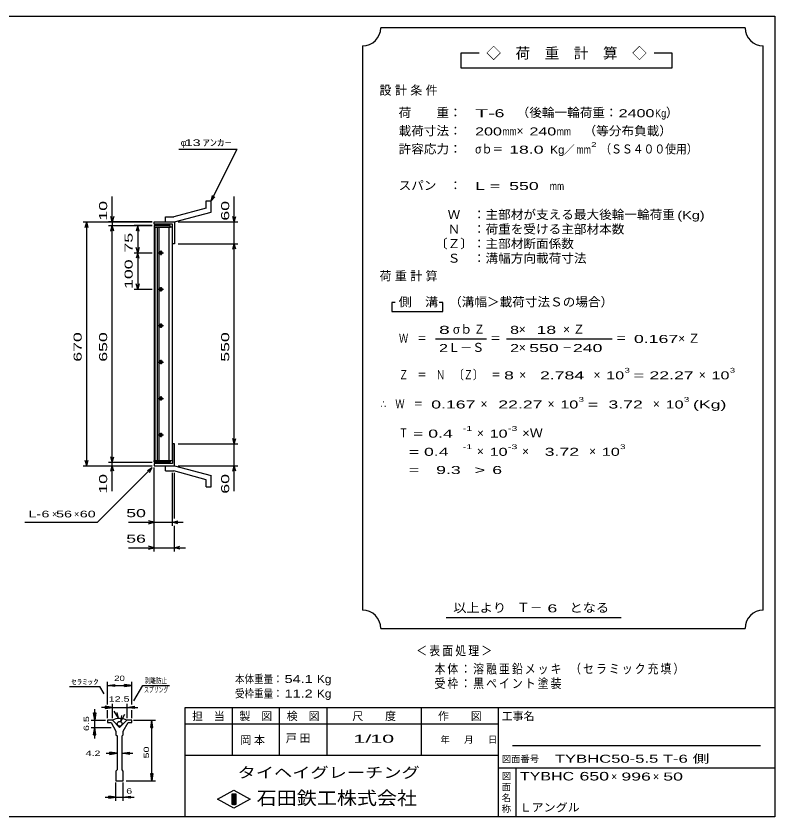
# Model space of a CAD drawing. Units: millimetres, scale not verified. Extents: x -1820 to 1724, y -1285 to 1059.
# Drawn here: x -359 to 1724, y -1141 to 1059 of the extents above; entities that cross this region are included whole.
import ezdxf
from ezdxf.enums import TextEntityAlignment as Align

# ---------------------------------------------------------------- set-up
doc = ezdxf.new("R2010")
doc.units = ezdxf.units.MM
doc.header["$LTSCALE"] = 10
for name, color, linetype, lineweight in [('0_2', 150, 'Continuous', 25), ('16', 3, 'Continuous', 25), ('19', 6, 'Continuous', 25), ('22', 2, 'Continuous', 25), ('32', 4, 'Continuous', 25)]:
    doc.layers.add(name, color=color, linetype=linetype, lineweight=lineweight)
doc.styles.add('ベクトル', font='')
doc.styles.get('ベクトル').set_extended_font_data('ベクトル')

msp = doc.modelspace()

# ---------------------------------------------------------------- linework, layer by layer
at = {"layer": '0_2'}
for p, q in [((-1736, 1059), (1724, 1059)), ((1724, 1059), (1724, -1141)), ((1724, -841), (104, -841)), ((104, -841), (104, -1141)), ((234, -841), (234, -971)), ((364, -971), (364, -841)), ((494, -841), (494, -971)), ((754, -971), (754, -841)), ((964, -841), (964, -1141)), ((964, -886), (104, -886)), ((1684, -946), (1004, -946)), ((104, -971), (964, -971)), ((964, -1006), (1724, -1006)), ((1014, -1141), (1014, -1006)), ((194, -1092), (239, -1067)), ((234, -1077), (244, -1077)), ((234, -1107), (234, -1077)), ((234, -1077), (236, -1077)), ((236, -1077), (236, -1107)), ((238, -1107), (238, -1077)), ((238, -1077), (240, -1077)), ((239, -1067), (284, -1092)), ((240, -1077), (240, -1107)), ((242, -1107), (242, -1077)), ((242, -1077), (244, -1077)), ((244, -1077), (244, -1107)), ((244, -1077), (244, -1107)), ((239, -1117), (194, -1092)), ((284, -1092), (239, -1117)), ((244, -1107), (234, -1107)), ((236, -1107), (238, -1107)), ((240, -1107), (242, -1107)), ((1724, -1141), (-1736, -1141))]:
    msp.add_line(p, q, dxfattribs=at)
at = {"layer": '16'}
for p, q in [((64, 483.5), (20, 483.5)), ((20, 483.5), (20, 479)), ((20, 479), (64, 479)), ((20, 479), (20, -162)), ((70, 479), (20, 479)), ((22, 479), (22, -162)), ((29, -162), (29, 479)), ((33, 479), (33, -162)), ((61, -162), (61, 479)), ((64, 479), (64, 483.5)), ((70, -162), (70, 479)), ((30, 408.5), (46, 408.5)), ((40, 411.5), (36, 411.5)), ((36, 405.5), (40, 405.5)), ((38, 414.5), (38, 402.5)), ((30, 308.5), (46, 308.5)), ((40, 311.5), (36, 311.5)), ((38, 314.5), (38, 302.5)), ((36, 305.5), (40, 305.5)), ((30, 208.5), (46, 208.5)), ((40, 211.5), (36, 211.5)), ((36, 205.5), (40, 205.5)), ((38, 214.5), (38, 202.5)), ((40, 111.5), (36, 111.5)), ((38, 114.5), (38, 102.5)), ((30, 108.5), (46, 108.5)), ((36, 105.5), (40, 105.5)), ((30, 8.5), (46, 8.5)), ((40, 11.5), (36, 11.5)), ((36, 5.5), (40, 5.5)), ((38, 14.5), (38, 2.5)), ((38, -85.5), (38, -97.5)), ((30, -91.5), (46, -91.5)), ((40, -88.5), (36, -88.5)), ((36, -94.5), (40, -94.5)), ((20, -162), (64, -162)), ((20, -166.5), (20, -162)), ((20, -162), (70, -162)), ((64, -166.5), (20, -166.5)), ((64, -162), (64, -166.5))]:
    msp.add_line(p, q, dxfattribs=at)
for centre, radius, start, end in [((36, 408.5), 3, 90, 270), ((38, 408.5), 4, 46.6, 133.4), ((38, 408.5), 4, 226.6, 313.4), ((40, 408.5), 3, 270, 90), ((36, 308.5), 3, 90, 270), ((38, 308.5), 4, 46.6, 133.4), ((40, 308.5), 3, 270, 90), ((38, 308.5), 4, 226.6, 313.4), ((36, 208.5), 3, 90, 270), ((38, 208.5), 4, 46.6, 133.4), ((38, 208.5), 4, 226.6, 313.4), ((40, 208.5), 3, 270, 90), ((36, 108.5), 3, 90, 270), ((38, 108.5), 4, 46.6, 133.4), ((40, 108.5), 3, 270, 90), ((38, 108.5), 4, 226.6, 313.4), ((36, 8.5), 3, 90, 270), ((38, 8.5), 4, 46.6, 133.4), ((38, 8.5), 4, 226.6, 313.4), ((40, 8.5), 3, 270, 90), ((38, -91.5), 4, 46.6, 133.4), ((36, -91.5), 3, 90, 270), ((38, -91.5), 4, 226.6, 313.4), ((40, -91.5), 3, 270, 90)]:
    msp.add_arc(centre, radius, start, end, dxfattribs=at)
at = {"layer": '19'}
for p, q in [((163, 551.5), (177, 551.5)), ((163, 531.5), (163, 551.5)), ((177, 520.5), (177, 551.5)), ((163, 531.5), (74, 507.5)), ((51, 507.5), (74, 507.5)), ((51, 493.5), (51, 507.5)), ((76, 493.5), (177, 520.5)), ((20, 487.5), (20, 493.5)), ((20, 493.5), (75, 493.5)), ((70, 487.5), (20, 487.5)), ((51, 493.5), (76, 493.5)), ((70, 433.5), (70, 487.5)), ((75, 493.5), (76, 492.5)), ((76, 492.5), (76, 433.5)), ((76, 433.5), (70, 433.5)), ((76, -116.5), (70, -116.5)), ((70, -116.5), (70, -170.5)), ((76, -175.5), (76, -116.5)), ((20, -170.5), (20, -176.5)), ((70, -170.5), (20, -170.5)), ((75, -176.5), (76, -175.5)), ((20, -176.5), (75, -176.5)), ((51, -176.5), (76, -176.5)), ((51, -190.5), (51, -176.5)), ((51, -190.5), (74, -190.5)), ((163, -214.5), (74, -190.5)), ((76, -176.5), (177, -203.5)), ((163, -234.5), (163, -214.5)), ((177, -234.5), (177, -203.5)), ((163, -234.5), (177, -234.5))]:
    msp.add_line(p, q, dxfattribs=at)
at = {"layer": '22', "color": 4}
for p, q in [((1642, 1027), (642, 1027)), ((592, 977), (592, -573)), ((1692, -573), (1692, 977)), ((912, 957), (862, 957)), ((862, 957), (862, 917)), ((1442, 957), (1392, 957)), ((1442, 917), (1442, 957)), ((862, 917), (1442, 917)), ((88, 693.5), (248, 693.5)), ((177, 551.5), (248, 693.5)), ((-95, 493.5), (-95, 563.5)), ((177, 551.5), (180, 566.1)), ((177, 551.5), (187, 562.5)), ((240, 493.5), (240, 563.5)), ((-95, 493.5), (-99, 508.5)), ((-91, 508.5), (-95, 493.5)), ((240, 493.5), (236, 508.5)), ((240, 493.5), (244, 508.5)), ((-175, 493.5), (15, 493.5)), ((-169, 478.5), (-165, 493.5)), ((-161, 478.5), (-165, 493.5)), ((-165, -176.5), (-165, 493.5)), ((15, 493.5), (-105, 493.5)), ((-95, 493.5), (-95, 483.5)), ((86, 493.5), (250, 493.5)), ((240, 433.5), (240, 493.5)), ((-105, 483.5), (15, 483.5)), ((-99, 468.5), (-95, 483.5)), ((-91, 468.5), (-95, 483.5)), ((-95, -166.5), (-95, 483.5)), ((15, 483.5), (-35, 483.5)), ((-25, 483.5), (-29, 468.5)), ((-21, 468.5), (-25, 483.5)), ((-25, 483.5), (-25, 408.5)), ((-25, 408.5), (-29, 423.5)), ((-21, 423.5), (-25, 408.5)), ((86, 433.5), (250, 433.5)), ((236, 418.5), (240, 433.5)), ((244, 418.5), (240, 433.5)), ((240, -116.5), (240, 433.5)), ((-35, 408.5), (15, 408.5)), ((-25, 408.5), (-29, 393.5)), ((-21, 393.5), (-25, 408.5)), ((-25, 408.5), (-25, 308.5)), ((-35, 308.5), (15, 308.5)), ((-25, 308.5), (-29, 323.5)), ((-21, 323.5), (-25, 308.5)), ((682, 272), (672, 272)), ((672, 272), (672, 247)), ((812, 272), (802, 272)), ((812, 247), (812, 272)), ((672, 247), (812, 247)), ((792, 172), (932, 172)), ((987, 172), (1277, 172)), ((240, -116.5), (236, -101.5)), ((240, -116.5), (244, -101.5)), ((86, -116.5), (250, -116.5)), ((240, -176.5), (240, -116.5)), ((-95, -166.5), (-99, -151.5)), ((-95, -166.5), (-91, -151.5)), ((-165, -176.5), (-169, -161.5)), ((-165, -176.5), (-161, -161.5)), ((-105, -166.5), (15, -166.5)), ((-95, -176.5), (-95, -166.5)), ((-175, -176.5), (15, -176.5)), ((-135, -331.5), (15, -181.5)), ((-105, -176.5), (15, -176.5)), ((-99, -191.5), (-95, -176.5)), ((-91, -191.5), (-95, -176.5)), ((-95, -246.5), (-95, -176.5)), ((2, -189.5), (15, -181.5)), ((7, -194.5), (15, -181.5)), ((20, -341.5), (20, -181.5)), ((20, -411.5), (20, -181.5)), ((70, -341.5), (70, -195.5)), ((76, -321.5), (76, -195.5)), ((86, -176.5), (250, -176.5)), ((236, -191.5), (240, -176.5)), ((244, -191.5), (240, -176.5)), ((240, -246.5), (240, -176.5)), ((20, -331.5), (5, -327.5)), ((70, -331.5), (85, -327.5)), ((-335, -331.5), (-135, -331.5)), ((-50, -331.5), (20, -331.5)), ((5, -335.5), (20, -331.5)), ((20, -331.5), (70, -331.5)), ((85, -335.5), (70, -331.5)), ((70, -331.5), (100, -331.5)), ((76, -411.5), (76, -341.5)), ((-50, -401.5), (20, -401.5)), ((20, -401.5), (5, -397.5)), ((5, -405.5), (20, -401.5)), ((20, -401.5), (76, -401.5)), ((76, -401.5), (91, -397.5)), ((91, -405.5), (76, -401.5)), ((76, -401.5), (106, -401.5)), ((822, -593), (1302, -593)), ((642, -623), (1642, -623))]:
    msp.add_line(p, q, dxfattribs=at)
for centre, start, end in [((592, 1027), 270, 0), ((1692, 1027), 180, 270), ((592, -623), 0, 90), ((1692, -623), 90, 180)]:
    msp.add_arc(centre, 50, start, end, dxfattribs=at)
at = {"layer": '32'}
for p, q in [((-108, -832), (-108, -770)), ((-41.33, -832), (-41.33, -770)), ((-212.33, -783), (-129, -783)), ((-117.33, -803), (-129, -783)), ((-108, -780), (-88, -777)), ((-88, -783), (-108, -780)), ((-108, -780), (-41.33, -780)), ((-88, -783), (-88, -777)), ((-41.33, -780), (-61.33, -777)), ((-61.33, -783), (-61.33, -777)), ((-61.33, -783), (-41.33, -780)), ((-35.33, -821.67), (-11, -779.67)), ((-11, -779.67), (62.34, -779.67)), ((-94.67, -870), (-94.67, -830)), ((-54.67, -830), (-54.67, -870)), ((-143, -875), (-146, -855)), ((-146, -855), (-140, -855)), ((-143, -875), (-143, -845)), ((-140, -855), (-143, -875)), ((-94.67, -840), (-124.67, -840)), ((-94.67, -840), (-114.67, -837)), ((-114.67, -837), (-114.67, -843)), ((-114.67, -843), (-94.67, -840)), ((-108, -870), (-108, -848)), ((-94.67, -840), (-54.67, -840)), ((-78, -870), (-89.67, -850)), ((-78, -870), (-81.67, -854.33)), ((-54.67, -840), (-34.67, -837)), ((-34.67, -843), (-54.67, -840)), ((-54.67, -840), (-24.67, -840)), ((-41.33, -870), (-41.33, -848)), ((-34.67, -837), (-34.67, -843)), ((-153, -875), (-113, -875)), ((-143, -895), (-143, -875)), ((-108, -875), (-108, -881.67)), ((-94.67, -875), (-108, -875)), ((-74.67, -895), (-94.67, -875)), ((-54.67, -875), (-74.67, -895)), ((-71.33, -878.33), (-60, -858.33)), ((-71.33, -878.33), (-69, -862.33)), ((-41.33, -875), (-54.67, -875)), ((-41.33, -881.67), (-41.33, -875)), ((-36.33, -875), (23.67, -875)), ((10.67, -895), (13.67, -875)), ((16.67, -895), (13.67, -875)), ((13.67, -1041.67), (13.67, -875)), ((-153, -895), (-98, -895)), ((-146, -915), (-143, -895)), ((-140, -915), (-143, -895)), ((-143, -925), (-143, -895)), ((-108, -881.67), (-98, -881.67)), ((-98, -881.67), (-84.67, -905)), ((-64.67, -905), (-51.33, -881.67)), ((-51.33, -881.67), (-41.33, -881.67)), ((10.67, -895), (16.67, -895)), ((-146, -915), (-140, -915)), ((-84.67, -905), (-84.67, -915)), ((-84.67, -915), (-81.33, -918.33)), ((-81.33, -918.33), (-81.33, -1011.67)), ((-68, -918.33), (-64.67, -915)), ((-68, -1011.67), (-68, -918.33)), ((-64.67, -915), (-64.67, -905)), ((-111.33, -966.11), (-81.33, -966.11)), ((-81.33, -966.11), (-101.33, -963.11)), ((-101.33, -969.11), (-101.33, -963.11)), ((-101.33, -969.11), (-81.33, -966.11)), ((-68, -966.11), (-48, -963.11)), ((-48, -969.11), (-68, -966.11)), ((-68, -966.11), (-38, -966.11)), ((-48, -969.11), (-48, -963.11)), ((-81.33, -1011.67), (-84.67, -1015)), ((-64.67, -1015), (-68, -1011.67)), ((-84.67, -1015), (-84.67, -1041.67)), ((-64.67, -1041.67), (-64.67, -1015)), ((13.67, -1041.67), (10.67, -1021.67)), ((10.67, -1021.67), (16.67, -1021.67)), ((16.67, -1021.67), (13.67, -1041.67)), ((-84.67, -1041.67), (-64.67, -1041.67)), ((-84.67, -1096.67), (-84.67, -1046.67)), ((-64.67, -1096.67), (-64.67, -1046.67)), ((-56.33, -1041.67), (23.67, -1041.67)), ((-114.67, -1086.67), (-84.67, -1086.67)), ((-84.67, -1086.67), (-104.67, -1083.67)), ((-104.67, -1089.67), (-104.67, -1083.67)), ((-104.67, -1089.67), (-84.67, -1086.67)), ((-84.67, -1086.67), (-64.67, -1086.67)), ((-64.67, -1086.67), (-44.67, -1083.67)), ((-44.67, -1089.67), (-64.67, -1086.67)), ((-64.67, -1086.67), (-34.67, -1086.67)), ((-44.67, -1089.67), (-44.67, -1083.67))]:
    msp.add_line(p, q, dxfattribs=at)
msp.add_circle((-74.67, -885), 6.67, dxfattribs=at)
msp.add_arc((-75, -920.68), 50, 66, 113, dxfattribs=at)

# ---------------------------------------------------------------- texts
at = {"layer": '0_2', "style": 'ベクトル'}
for s, height, p in [('担\u3000当', 21.99, (124, -864)), ('製\u3000図', 21.99, (254, -864)), ('検\u3000図', 21.99, (384, -864)), ('尺\u3000\u3000度', 21.99, (564, -864)), ('作\u3000\u3000図', 21.99, (799, -864)), ('工事名', 21.99, (974, -864)), ('年', 18.33, (806, -928.5)), ('月', 18.33, (871, -928.5)), ('日', 18.33, (936, -928.5)), ('図面番号', 18.33, (974, -981.5)), ('図', 18.33, (974, -1028.5)), ('面', 18.33, (974, -1058.5)), ('名', 18.33, (974, -1088.5)), ('称', 18.33, (974, -1118.5))]:
    msp.add_text(s, height=height, dxfattribs=at).set_placement(p, align=Align.MIDDLE_LEFT)
at = {"layer": '0_2', "color": 222, "style": 'ベクトル'}
for s, height, width, p in [('タイヘイグレーチング', 29.33, 1.25, (249, -1019)), ('石田鉄工株式会社', 36.66, 1.1, (301.5, -1089))]:
    msp.add_text(s, height=height, dxfattribs=dict(at, width=width)).set_placement(p, align=Align.MIDDLE_LEFT)
at = {"layer": '22', "style": 'ベクトル'}
for s, height, p in [('◇\u3000荷\u3000重\u3000計\u3000算\u3000◇', 29.33, (932, 957)), ('）', 24.19, (1425, 793.5)), ('×', 24.19, (1015, 743.5)), ('φ', 18.33, (93, 711)), ('／', 21.99, (1144.5, 692)), ('σｂ', 24.19, (840, 198.5)), ('×', 24.19, (1021, 198.5)), ('Ｌ－Ｓ', 24.19, (827, 148.5)), ('×', 24.19, (1021, 148.5)), ('×', 24.19, (1022, 73.5)), ('×', 24.19, (1226, 73.5)), ('×', 24.19, (1515, 73.5)), ('×', 24.19, (916, -6.5)), ('×', 24.19, (1100, -6.5)), ('×', 24.19, (1389, -6.5)), ('×', 24.19, (906, -86.5)), ('×', 24.19, (906, -136.5)), ('×', 24.19, (1030, -136.5)), ('×', 24.19, (1214, -136.5)), ('×', 18.33, (-260, -309)), ('×', 18.33, (-200, -309)), ('Ｔ－', 25.66, (1016, -565.5)), ('×', 21.99, (1274, -1030)), ('×', 21.99, (1389, -1030))]:
    msp.add_text(s, height=height, dxfattribs=at).set_placement(p, align=Align.MIDDLE_LEFT)
for s, height, width, p in [('荷\u3000\u3000重：\u3000', 24.19, 1.05, (691, 793.5)), ('T-', 21.99, 2, (901, 792)), (' 6 ', 21.99, 1.65, (941, 792)), ('（後輪一輪荷重：', 24.19, 1.05, (1015, 793.5)), ('2400', 21.99, 1.5, (1295, 792)), ('Kg', 21.99, 0.85, (1395, 792)), ('載荷寸法：\u3000', 24.19, 1.05, (691, 743.5)), ('200', 21.99, 1.5, (901, 742)), ('mm', 21.99, 0.8, (976, 742)), ('240', 21.99, 1.5, (1050, 742)), ('mm', 21.99, 0.8, (1125, 742)), ('\u3000（等分布負載）', 24.19, 1.05, (1164, 743.5)), (' 13 ', 18.33, 1.6, (93, 711)), ('ｱﾝｶｰ', 18.33, 1.6, (153, 711)), ('許容応力：\u3000', 24.19, 1.05, (691, 693.5)), ('σｂ＝', 24.19, 0.9, (901, 693.5)), ('2', 13.2, 1.5, (1219.5, 706)), ('（ＳＳ４００使用）', 24.19, 0.9, (1244.5, 693.5)), (' 18.0', 21.99, 1.65, (981, 692)), ('Kg', 21.99, 1.1, (1107, 692)), ('mm', 21.99, 0.8, (1179.5, 692)), ('スパン\u3000：\u3000', 24.19, 1.05, (691, 593.5)), ('L = ', 21.99, 1.65, (901, 592)), (' 550 ', 21.99, 1.65, (981, 592)), ('mm', 21.99, 0.8, (1106, 592)), ('\u3000Ｗ\u3000：主部材が支える最大後輪一輪荷重', 24.19, 1.05, (791, 513.5)), ('(Kg)', 21.99, 1.35, (1456, 512)), ('\u3000Ｎ\u3000：荷重を受ける主部材本数', 24.19, 1.05, (791, 473.5)), ('〔Ｚ〕：主部材断面係数', 24.19, 1.05, (791, 433.5)), ('\u3000Ｓ\u3000：溝幅方向載荷寸法', 24.19, 1.05, (791, 393.5)), ('側\u3000溝', 24.19, 1.1, (691, 273.5)), ('\u3000（溝幅＞載荷寸法Ｓの場合）', 24.19, 1.05, (795, 273.5)), ('8', 21.99, 1.8, (802, 197)), ('Ｚ', 24.19, 0.9, (898, 198.5)), ('8', 21.99, 1.5, (997, 197)), (' 18 ', 21.99, 1.65, (1056, 197)), ('Ｗ\u3000＝', 24.19, 0.75, (692, 173.5)), ('＝', 24.19, 0.9, (942, 173.5)), ('＝', 24.19, 0.9, (1287, 173.5)), ('0.167', 21.99, 1.65, (1337, 172)), ('2', 21.99, 1.5, (802, 147)), ('2', 21.99, 1.5, (997, 147)), (' 550 ', 21.99, 1.65, (1036, 147)), (' 240 ', 21.99, 1.65, (1156, 147)), ('－', 24.19, 0.75, (1141, 148.5)), ('Ｚ\u3000＝\u3000Ｎ\u3000〔Ｚ〕\u3000＝', 24.19, 0.75, (692, 73.5)), ('3', 13.2, 1.5, (1311, 86)), ('3', 13.2, 1.5, (1600, 86)), (' 8 ', 21.99, 1.65, (967, 72)), ('  2.784', 21.99, 1.65, (1052, 72)), ('10', 21.99, 1.5, (1261, 72)), ('=', 21.99, 1.7, (1336, 72)), (' 22.27', 21.99, 1.65, (1366, 72)), ('10', 21.99, 1.5, (1550, 72)), ('∴\u3000Ｗ\u3000＝', 24.19, 0.75, (642, -6.5)), (' 0.167', 21.99, 1.65, (767, -8)), (' 22.27', 21.99, 1.65, (951, -8)), ('10', 21.99, 1.5, (1135, -8)), ('3', 13.2, 1.5, (1185, 6)), ('  3.72', 21.99, 1.65, (1240, -8)), ('10', 21.99, 1.5, (1424, -8)), ('3', 13.2, 1.5, (1474, 6)), ('(Kg)', 21.99, 1.65, (1499, -8)), ('=', 21.99, 1.7, (1210, -8)), ('Ｔ', 24.19, 0.75, (692, -86.5)), (' = 0.4', 21.99, 1.65, (717, -88)), ('-1', 13.2, 1.65, (867, -74)), ('10', 21.99, 1.5, (941, -88)), ('-3', 13.2, 1.65, (991, -74)), ('×Ｗ', 24.19, 1.1, (1030, -86.5)), ('  = 0.4', 21.99, 1.65, (692, -138)), ('-1', 13.2, 1.65, (867, -124)), ('10', 21.99, 1.5, (941, -138)), ('-3', 13.2, 1.65, (991, -124)), ('  3.72', 21.99, 1.65, (1065, -138)), ('10', 21.99, 1.5, (1249, -138)), ('3', 13.2, 1.5, (1299, -124)), ('  =', 21.99, 1.65, (692, -188)), ('  9.3', 21.99, 1.65, (767, -188)), ('>', 21.99, 1.7, (899.5, -188)), (' 6 ', 21.99, 1.65, (934.5, -188)), ('L-', 18.33, 1.6, (-325, -309)), (' 6 ', 18.33, 1.6, (-300, -309)), (' 56 ', 18.33, 1.6, (-260, -309)), (' 60 ', 18.33, 1.6, (-195, -309)), (' 50 ', 21.99, 1.65, (-70, -306.5)), (' 56 ', 21.99, 1.65, (-70, -376.5)), ('以上より\u3000', 24.19, 1.1, (841, -566.5)), (' 6 ', 21.99, 1.65, (1086, -568)), ('となる', 24.19, 1.1, (1160, -566.5)), ('本体重量：', 21.99, 0.85, (242, -762)), (' 54.1', 21.99, 1.35, (367, -762)), ('Kg', 21.99, 1.1, (467, -762)), ('受枠重量：', 21.99, 0.85, (242, -802)), (' 11.2', 21.99, 1.35, (367, -802)), ('Kg', 21.99, 1.1, (467, -802)), ('1/', 21.99, 2, (567, -926)), (' 10 ', 21.99, 2, (597, -926)), ('TYBHC50-5.5 T-6 側', 21.99, 1.55, (1120, -981)), ('TYBHC', 23.46, 1.4, (1024, -1029)), (' 650 ', 23.46, 1.55, (1174, -1029)), (' 996 ', 21.99, 1.65, (1289, -1030)), (' 50 ', 21.99, 1.65, (1404, -1030)), ('Ｌアングル', 21.99, 1.1, (1023, -1115))]:
    msp.add_text(s, height=height, dxfattribs=dict(at, width=width)).set_placement(p, align=Align.MIDDLE_LEFT)
at = {"layer": '22', "style": 'ベクトル', "width": 1.65}
for s, p in [(' 10 ', (-120, 483.5)), (' 60 ', (215, 483.5)), (' 75 ', (-50, 396)), (' 100 ', (-50, 296)), (' 670 ', (-190, 96)), (' 650 ', (-120, 96)), (' 550 ', (215, 96)), (' 10 ', (-120, -266.5)), (' 60 ', (215, -266.5))]:
    msp.add_text(s, height=21.99, rotation=90, dxfattribs=at).set_placement(p, align=Align.MIDDLE_LEFT)
at = {"layer": '22', "attachment_point": 4, "style": 'ベクトル'}
for s, insert, char_height in [('\\T1.28;設計条件', (638.5, 853.5), 24.19), ('\\T1.28;荷重計算', (638.5, 343.5), 24.19), ('\\T1.42;×Ｚ', (1142.5, 198.5), 24.19), ('\\T1.42;×Ｚ', (1458.5, 173.5), 24.19), ('\\T1.2;\\W0.85;＜表面処理＞', (739.5, -685.5), 25.66), ('\\T1.19;\\W0.85;本体：溶融亜鉛メッキ', (789.5, -735.5), 25.66), ('\\T1.19;\\W0.85;（セラミック充填）', (1162, -735.5), 25.66), ('\\T1.19;\\W0.85;受枠：黒ペイント塗装', (789.5, -775.5), 25.66), ('\\T1.25;岡本\u3000', (256.5, -931), 21.99), ('\\T1.25;戸田\u3000', (381.5, -926), 21.99)]:
    msp.add_mtext(s, dxfattribs=dict(at, insert=insert, char_height=char_height))
at = {"layer": '32', "color": 2, "style": 'ベクトル'}
for s, width, p in [('ｾﾗﾐｯｸ', 1.5, (-207.33, -770)), ('20', 1.35, (-89.67, -760)), ('剥離防止', 0.75, (-6, -766.67)), ('スプリング', 0.65, (-7.66, -791.67)), ('12.5', 1.5, (-104.67, -817)), (' 4.2 ', 1.5, (-176.33, -966.11)), (' 6 ', 1.5, (-64.67, -1069.67))]:
    msp.add_text(s, height=14.66, dxfattribs=dict(at, width=width)).set_placement(p, align=Align.MIDDLE_LEFT)
at = {"layer": '32', "color": 2, "style": 'ベクトル', "width": 1.5}
for s, p in [('6.5', (-166, -905)), (' 50 ', (-1.33, -988.33))]:
    msp.add_text(s, height=14.66, rotation=90, dxfattribs=at).set_placement(p, align=Align.MIDDLE_LEFT)

doc.saveas('drawing.dxf')
